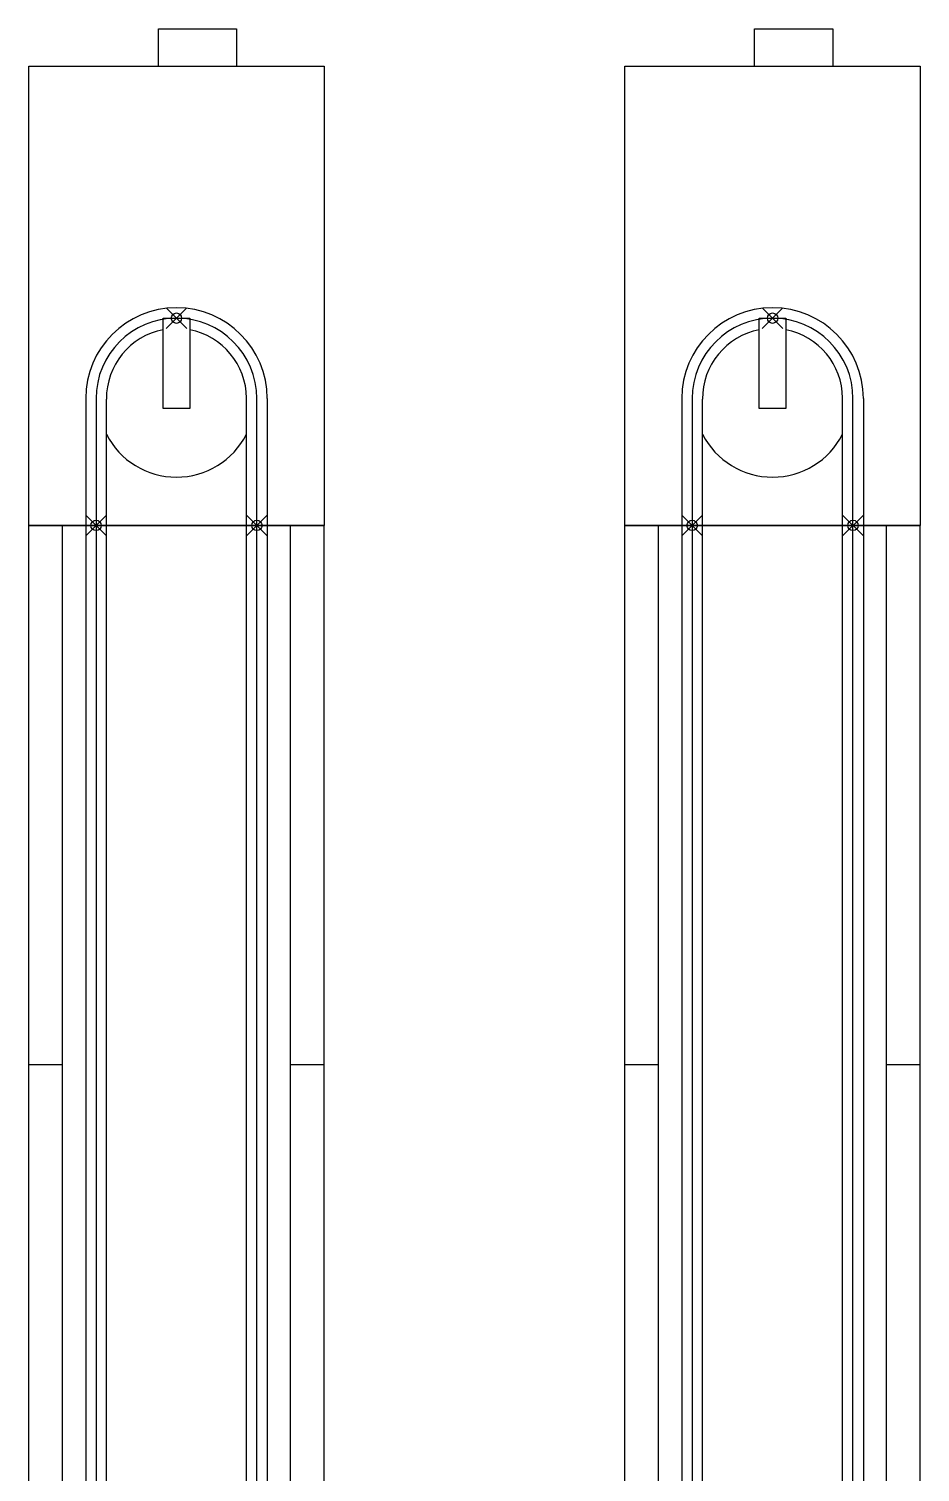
# Model space of a CAD drawing. Extents: x -3873 to 164127, y 7129 to 96529.
# Drawn here: x 49865 to 52015, y 46593 to 50074 of the extents above; entities that cross this region are included whole.
import ezdxf

# ---------------------------------------------------------------- set-up
doc = ezdxf.new("R2010")
doc.units = 0
doc.header["$PDMODE"] = 35
doc.header["$PDSIZE"] = 25
doc.layers.get('0').update_dxf_attribs({"linetype": 'CONTINUOUS'})
doc.layers.add('LAYOUT', color=90, linetype='CONTINUOUS')

# ---------------------------------------------------------------- blocks, each defined once
blk = doc.blocks.new('*U136')
at = {"ltscale": 20}
for p, q in [((0, 356), (2600, 356)), ((0, 356), (0, -356)), ((1300, 356), (1300, 275)), ((2600, 356), (2600, -356)), ((2600, 356), (5200, 356)), ((2600, 356), (2600, -356)), ((3900, 356), (3900, 275)), ((5200, 356), (5200, -356)), ((0, 275), (2600, 275)), ((2600, 275), (5200, 275)), ((2600, 219), (0, 219)), ((5200, 219), (2600, 219)), ((2600, 194), (0, 194)), ((5200, 194), (2600, 194)), ((0, 169), (2600, 169)), ((2600, 169), (5200, 169)), ((0, -169), (2600, -169)), ((2600, -169), (5200, -169)), ((0, -194), (2600, -194)), ((2600, -194), (5200, -194)), ((2600, -219), (0, -219)), ((5200, -219), (2600, -219)), ((0, -275), (2600, -275)), ((1300, -275), (1300, -356)), ((2600, -275), (5200, -275)), ((3900, -275), (3900, -356)), ((0, -356), (2600, -356)), ((2600, -356), (5200, -356))]:
    blk.add_line(p, q, dxfattribs=at)
at = {"color": 5, "ltscale": 20}
for p in [(0, 194), (2600, 194), (5200, 194), (0, -194), (2600, -194), (2600, -194), (5200, -194)]:
    blk.add_point(p, dxfattribs=at)
blk = doc.blocks.new('defeathering_scalder_jetstream_end3')
at = {"ltscale": 20}
for p, q in [((0, 162), (1108, 162)), ((0, -550), (0, 162)), ((1108, 162), (1108, -550)), ((306, 25), (0, 25)), ((0, 25), (0, -25)), ((0, -25), (304.8, -25)), ((282, -226), (282, -162)), ((282, -162), (500, -162)), ((500, -162), (500, -226)), ((1108, -150.8), (1197.9, -150.8)), ((1197.9, -150.8), (1197.9, -339)), ((500, -226), (282, -226)), ((1197.9, -339), (1108, -339)), ((0, -363), (307.2, -363)), ((0, -413), (0, -363)), ((306, -413), (0, -413)), ((1108, -550), (0, -550))]:
    blk.add_line(p, q, dxfattribs=at)
blk.add_lwpolyline([(0, -388), (306, -388, 1), (306, 0), (0, 0)], format="xyb", dxfattribs=at)
for radius, start, end in [(219, 270, 89.9842), (189.6, 116.9566, 243.0435), (169, 10.9145, 90.4201), (169, 270.4189, 349.0855)]:
    blk.add_arc((306, -194), radius, start, end, dxfattribs=at)
at = {"color": 5, "ltscale": 20}
for p in [(0, 0), (500, -194), (0, -388)]:
    blk.add_point(p, dxfattribs=at)

msp = doc.modelspace()

# ---------------------------------------------------------------- block references
at = {"layer": 'LAYOUT', "color": 2, "ltscale": 20, "rotation": 90}
for name, p in [('defeathering_scalder_jetstream_end3', (50027.5, 48876.6)), ('defeathering_scalder_jetstream_end3', (51465.5, 48876.6)), ('*U136', (50221.5, 43676.6)), ('*U136', (51659.5, 43676.6))]:
    msp.add_blockref(name, p, dxfattribs=at)

doc.saveas('drawing.dxf')
